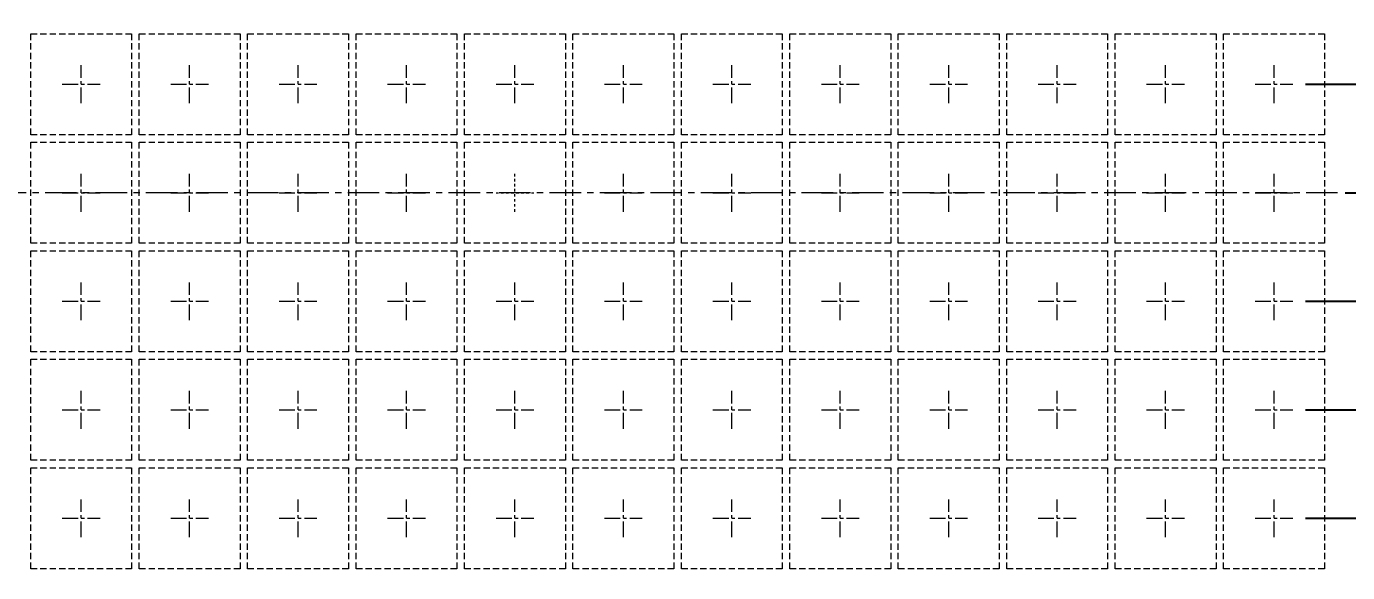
# Model space of a CAD drawing. Header units: millimetres. Extents: x -176 to -53, y -166 to -6.
# Drawn here: x -131.9 to -79.5, y -70.5 to -48.8 of the extents above; entities that cross this region are included whole.
import ezdxf

# ---------------------------------------------------------------- set-up
doc = ezdxf.new("R2010")
doc.units = ezdxf.units.MM
for name, pattern in [('CENTER', [2, 1.25, -0.25, 0.25, -0.25]), ('DASHED', [0.75, 0.5, -0.25]), ('HIDDEN', [0.375, 0.25, -0.125])]:
    doc.linetypes.add(name, pattern=pattern)
doc.layers.get('Defpoints').update_dxf_attribs({"lineweight": 18})
doc.layers.add('Pkg', color=2, linetype='DASHED', lineweight=9)
doc.layers.add('中心线', color=1, linetype='CENTER')
doc.layers.add('标注', color=4, linetype='Continuous')
doc.styles.add('宋体', font='SimSun.ttf')
doc.dimstyles.new('St. ZB', dxfattribs={"dimtxt": 1.25, "dimasz": 0.8, "dimexe": 0.3, "dimexo": 0.2, "dimgap": 0.3, "dimtad": 0, "dimdec": 3, "dimzin": 0, "dimdsep": 46, "dimtxsty": '宋体', "dimcen": 0.09, "dimdle": 1.6, "dimclrd": 7, "dimclre": 1, "dimclrt": 256, "dimadec": 0, "dimazin": 0, "dimtfac": 1, "dimtdec": 3, "dimtmove": 0, "dimatfit": 3, "dimfxl": 1, "dimtolj": 1, "dimtzin": 0, "dimarcsym": 0})

# ---------------------------------------------------------------- blocks, each defined once
blk = doc.blocks.new('*D6')
at = {"layer": 'Defpoints', "color": 0, "transparency": 16777216}
for p in [(1771.333, 712.452), (1802.133, 679.264), (1813.522, 679.264)]:
    blk.add_point(p, dxfattribs=at)
at = {"layer": '标注', "color": 1, "linetype": 'Continuous', "lineweight": -2, "transparency": 16777216}
blk.add_line((1802.633, 679.264), (1813.522, 679.264), dxfattribs=at)
at = {"layer": '标注', "lineweight": 5, "transparency": 16777216, "insert": (1816.384, 679.264), "char_height": 1.25, "attachment_point": 5, "style": '宋体'}
blk.add_mtext('\\A1;33.188', dxfattribs=at)
blk = doc.blocks.new('*D7')
at = {"layer": 'Defpoints', "color": 0, "transparency": 16777216}
for p in [(1771.333, 712.452), (1803.709, 674.964), (1813.641, 674.964)]:
    blk.add_point(p, dxfattribs=at)
at = {"layer": '标注', "color": 1, "linetype": 'Continuous', "lineweight": -2, "transparency": 16777216}
blk.add_line((1804.209, 674.964), (1813.641, 674.964), dxfattribs=at)
at = {"layer": '标注', "lineweight": 5, "transparency": 16777216, "insert": (1816.503, 674.964), "char_height": 1.25, "attachment_point": 5, "style": '宋体'}
blk.add_mtext('\\A1;37.488', dxfattribs=at)
blk = doc.blocks.new('*D8')
at = {"layer": 'Defpoints', "color": 0, "transparency": 16777216}
for p in [(1771.333, 712.452), (1802.133, 670.664), (1813.522, 670.664)]:
    blk.add_point(p, dxfattribs=at)
at = {"layer": '标注', "color": 1, "linetype": 'Continuous', "lineweight": -2, "transparency": 16777216}
blk.add_line((1802.633, 670.664), (1813.522, 670.664), dxfattribs=at)
at = {"layer": '标注', "lineweight": 5, "transparency": 16777216, "insert": (1816.405, 670.664), "char_height": 1.25, "attachment_point": 5, "style": '宋体'}
blk.add_mtext('\\A1;41.788', dxfattribs=at)
blk = doc.blocks.new('*D9')
at = {"layer": 'Defpoints', "color": 0, "transparency": 16777216}
for p in [(1771.333, 712.452), (1802.133, 666.364), (1813.641, 666.364)]:
    blk.add_point(p, dxfattribs=at)
at = {"layer": '标注', "color": 1, "linetype": 'Continuous', "lineweight": -2, "transparency": 16777216}
blk.add_line((1802.633, 666.364), (1813.641, 666.364), dxfattribs=at)
at = {"layer": '标注', "lineweight": 5, "transparency": 16777216, "insert": (1816.524, 666.364), "char_height": 1.25, "attachment_point": 5, "style": '宋体'}
blk.add_mtext('\\A1;46.088', dxfattribs=at)
blk = doc.blocks.new('*D10')
at = {"layer": 'Defpoints', "color": 0, "transparency": 16777216}
for p in [(1771.333, 712.452), (1802.133, 662.064), (1813.641, 662.064)]:
    blk.add_point(p, dxfattribs=at)
at = {"layer": '标注', "color": 1, "linetype": 'Continuous', "lineweight": -2, "transparency": 16777216}
blk.add_line((1802.633, 662.064), (1813.641, 662.064), dxfattribs=at)
at = {"layer": '标注', "lineweight": 5, "transparency": 16777216, "insert": (1816.503, 662.064), "char_height": 1.25, "attachment_point": 5, "style": '宋体'}
blk.add_mtext('\\A1;50.388', dxfattribs=at)
blk = doc.blocks.new('*D11')
at = {"layer": 'Defpoints', "color": 0, "transparency": 16777216}
for p in [(1771.333, 712.452), (1802.133, 657.764), (1813.641, 657.764)]:
    blk.add_point(p, dxfattribs=at)
at = {"layer": '标注', "color": 1, "linetype": 'Continuous', "lineweight": -2, "transparency": 16777216}
blk.add_line((1802.633, 657.764), (1813.641, 657.764), dxfattribs=at)
at = {"layer": '标注', "lineweight": 5, "transparency": 16777216, "insert": (1816.503, 657.764), "char_height": 1.25, "attachment_point": 5, "style": '宋体'}
blk.add_mtext('\\A1;54.688', dxfattribs=at)
blk = doc.blocks.new('*D12')
at = {"layer": 'Defpoints', "color": 0, "transparency": 16777216}
for p in [(1771.333, 712.452), (1802.133, 653.464), (1813.641, 653.464)]:
    blk.add_point(p, dxfattribs=at)
at = {"layer": '标注', "color": 1, "linetype": 'Continuous', "lineweight": -2, "transparency": 16777216}
blk.add_line((1802.633, 653.464), (1813.641, 653.464), dxfattribs=at)
at = {"layer": '标注', "lineweight": 5, "transparency": 16777216, "insert": (1816.503, 653.464), "char_height": 1.25, "attachment_point": 5, "style": '宋体'}
blk.add_mtext('\\A1;58.988', dxfattribs=at)
blk = doc.blocks.new('*D13')
at = {"layer": 'Defpoints', "color": 0, "transparency": 16777216}
for p in [(1771.333, 712.452), (1802.133, 649.164), (1813.641, 649.164)]:
    blk.add_point(p, dxfattribs=at)
at = {"layer": '标注', "color": 1, "linetype": 'Continuous', "lineweight": -2, "transparency": 16777216}
blk.add_line((1802.633, 649.164), (1813.641, 649.164), dxfattribs=at)
at = {"layer": '标注', "lineweight": 5, "transparency": 16777216, "insert": (1816.514, 649.164), "char_height": 1.25, "attachment_point": 5, "style": '宋体'}
blk.add_mtext('\\A1;63.288', dxfattribs=at)
blk = doc.blocks.new('*D14')
at = {"layer": 'Defpoints', "color": 0, "transparency": 16777216}
for p in [(1771.333, 712.452), (1802.133, 644.864), (1813.641, 644.864)]:
    blk.add_point(p, dxfattribs=at)
at = {"layer": '标注', "color": 1, "linetype": 'Continuous', "lineweight": -2, "transparency": 16777216}
blk.add_line((1802.633, 644.864), (1813.641, 644.864), dxfattribs=at)
at = {"layer": '标注', "lineweight": 5, "transparency": 16777216, "insert": (1816.514, 644.864), "char_height": 1.25, "attachment_point": 5, "style": '宋体'}
blk.add_mtext('\\A1;67.588', dxfattribs=at)
blk = doc.blocks.new('*D46')
at = {"layer": 'Defpoints', "color": 0, "transparency": 16777216}
for p in [(1771.333, 712.452), (1764.571, 636.901), (1763.51, 632.438)]:
    blk.add_point(p, dxfattribs=at)
at = {"layer": '标注', "color": 1, "linetype": 'Continuous', "lineweight": -2, "transparency": 16777216}
for p, q in [((1764.571, 636.401), (1764.571, 635.301)), ((1764.571, 635.301), (1763.51, 634.038)), ((1763.51, 634.038), (1763.51, 632.438))]:
    blk.add_line(p, q, dxfattribs=at)
at = {"layer": '标注', "lineweight": 5, "transparency": 16777216, "insert": (1763.51, 630.013), "char_height": 1.25, "attachment_point": 5, "rotation": 90, "style": '宋体'}
blk.add_mtext('\\A1;6.762', dxfattribs=at)
blk = doc.blocks.new('*D47')
at = {"layer": 'Defpoints', "color": 0, "transparency": 16777216}
for p in [(1771.333, 712.452), (1765.371, 636.901), (1765.375, 632.405)]:
    blk.add_point(p, dxfattribs=at)
at = {"layer": '标注', "color": 1, "linetype": 'Continuous', "lineweight": -2, "transparency": 16777216}
for p, q in [((1765.371, 636.401), (1765.371, 635.301)), ((1765.371, 635.301), (1765.375, 634.005)), ((1765.375, 634.005), (1765.375, 632.405))]:
    blk.add_line(p, q, dxfattribs=at)
at = {"layer": '标注', "lineweight": 5, "transparency": 16777216, "insert": (1765.375, 629.99), "char_height": 1.25, "attachment_point": 5, "rotation": 90, "style": '宋体'}
blk.add_mtext('\\A1;5.962', dxfattribs=at)
blk = doc.blocks.new('*D48')
at = {"layer": 'Defpoints', "color": 0, "transparency": 16777216}
for p in [(1771.333, 712.452), (1769.333, 636.901), (1769.326, 632.277)]:
    blk.add_point(p, dxfattribs=at)
at = {"layer": '标注', "color": 1, "linetype": 'Continuous', "lineweight": -2, "transparency": 16777216}
for p, q in [((1769.333, 636.401), (1769.333, 635.301)), ((1769.333, 635.301), (1769.326, 633.877)), ((1769.326, 633.877), (1769.326, 632.277))]:
    blk.add_line(p, q, dxfattribs=at)
at = {"layer": '标注', "lineweight": 5, "transparency": 16777216, "insert": (1769.326, 629.845), "char_height": 1.25, "attachment_point": 5, "rotation": 90, "style": '宋体'}
blk.add_mtext('\\A1;2.000', dxfattribs=at)
blk = doc.blocks.new('*D49')
at = {"layer": 'Defpoints', "color": 0, "transparency": 16777216}
for p in [(1771.333, 712.452), (1769.908, 637.476), (1813.889, 636.875)]:
    blk.add_point(p, dxfattribs=at)
at = {"layer": '标注', "color": 1, "linetype": 'Continuous', "lineweight": -2, "transparency": 16777216}
for p, q in [((1770.408, 637.476), (1810.689, 637.476)), ((1810.689, 637.476), (1812.289, 636.875)), ((1812.289, 636.875), (1813.889, 636.875))]:
    blk.add_line(p, q, dxfattribs=at)
at = {"layer": '标注', "lineweight": 5, "transparency": 16777216, "insert": (1816.755, 636.875), "char_height": 1.25, "attachment_point": 5, "style": '宋体'}
blk.add_mtext('\\A1;74.976', dxfattribs=at)

msp = doc.modelspace()

# ---------------------------------------------------------------- linework, layer by layer
at = {"color": 1, "linetype": 'CENTER', "lineweight": 5, "ltscale": 0.5}
for p, q in [((-129.7178, -51.8891), (-129.7178, -50.3891)), ((-125.4178, -51.8891), (-125.4178, -50.3891)), ((-121.1178, -51.8891), (-121.1178, -50.3891)), ((-116.8178, -51.8891), (-116.8178, -50.3891)), ((-112.5178, -51.8891), (-112.5178, -50.3891)), ((-108.2178, -51.8891), (-108.2178, -50.3891)), ((-103.9178, -51.8891), (-103.9178, -50.3891)), ((-99.6178, -51.8891), (-99.6178, -50.3891)), ((-95.3178, -51.8891), (-95.3178, -50.3891)), ((-91.0178, -51.8891), (-91.0178, -50.3891)), ((-86.7178, -51.8891), (-86.7178, -50.3891)), ((-82.4178, -51.8891), (-82.4178, -50.3891)), ((-130.4678, -51.1391), (-128.9678, -51.1391)), ((-126.1678, -51.1391), (-124.6678, -51.1391)), ((-121.8678, -51.1391), (-120.3678, -51.1391)), ((-117.5678, -51.1391), (-116.0678, -51.1391)), ((-113.2678, -51.1391), (-111.7678, -51.1391)), ((-108.9678, -51.1391), (-107.4678, -51.1391)), ((-104.6678, -51.1391), (-103.1678, -51.1391)), ((-100.3678, -51.1391), (-98.8678, -51.1391)), ((-96.0678, -51.1391), (-94.5678, -51.1391)), ((-91.7678, -51.1391), (-90.2678, -51.1391)), ((-87.4678, -51.1391), (-85.9678, -51.1391)), ((-83.1678, -51.1391), (-81.6678, -51.1391)), ((-129.7178, -56.1891), (-129.7178, -54.6891)), ((-125.4178, -56.1891), (-125.4178, -54.6891)), ((-121.1178, -56.1891), (-121.1178, -54.6891)), ((-116.8178, -56.1891), (-116.8178, -54.6891)), ((-108.2178, -56.1891), (-108.2178, -54.6891)), ((-103.9178, -56.1891), (-103.9178, -54.6891)), ((-99.6178, -56.1891), (-99.6178, -54.6891)), ((-95.3178, -56.1891), (-95.3178, -54.6891)), ((-91.0178, -56.1891), (-91.0178, -54.6891)), ((-86.7178, -56.1891), (-86.7178, -54.6891)), ((-82.4178, -56.1891), (-82.4178, -54.6891)), ((-130.4678, -55.4391), (-128.9678, -55.4391)), ((-126.1678, -55.4391), (-124.6678, -55.4391)), ((-121.8678, -55.4391), (-120.3678, -55.4391)), ((-117.5678, -55.4391), (-116.0678, -55.4391)), ((-108.9678, -55.4391), (-107.4678, -55.4391)), ((-104.6678, -55.4391), (-103.1678, -55.4391)), ((-100.3678, -55.4391), (-98.8678, -55.4391)), ((-96.0678, -55.4391), (-94.5678, -55.4391)), ((-91.7678, -55.4391), (-90.2678, -55.4391)), ((-87.4678, -55.4391), (-85.9678, -55.4391)), ((-83.1678, -55.4391), (-81.6678, -55.4391)), ((-129.7178, -60.4891), (-129.7178, -58.9891)), ((-125.4178, -60.4891), (-125.4178, -58.9891)), ((-121.1178, -60.4891), (-121.1178, -58.9891)), ((-116.8178, -60.4891), (-116.8178, -58.9891)), ((-112.5178, -60.4891), (-112.5178, -58.9891)), ((-108.2178, -60.4891), (-108.2178, -58.9891)), ((-103.9178, -60.4891), (-103.9178, -58.9891)), ((-99.6178, -60.4891), (-99.6178, -58.9891)), ((-95.3178, -60.4891), (-95.3178, -58.9891)), ((-91.0178, -60.4891), (-91.0178, -58.9891)), ((-86.7178, -60.4891), (-86.7178, -58.9891)), ((-82.4178, -60.4891), (-82.4178, -58.9891)), ((-130.4678, -59.7391), (-128.9678, -59.7391)), ((-126.1678, -59.7391), (-124.6678, -59.7391)), ((-121.8678, -59.7391), (-120.3678, -59.7391)), ((-117.5678, -59.7391), (-116.0678, -59.7391)), ((-113.2678, -59.7391), (-111.7678, -59.7391)), ((-108.9678, -59.7391), (-107.4678, -59.7391)), ((-104.6678, -59.7391), (-103.1678, -59.7391)), ((-100.3678, -59.7391), (-98.8678, -59.7391)), ((-96.0678, -59.7391), (-94.5678, -59.7391)), ((-91.7678, -59.7391), (-90.2678, -59.7391)), ((-87.4678, -59.7391), (-85.9678, -59.7391)), ((-83.1678, -59.7391), (-81.6678, -59.7391)), ((-129.7178, -64.7891), (-129.7178, -63.2891)), ((-125.4178, -64.7891), (-125.4178, -63.2891)), ((-121.1178, -64.7891), (-121.1178, -63.2891)), ((-116.8178, -64.7891), (-116.8178, -63.2891)), ((-112.5178, -64.7891), (-112.5178, -63.2891)), ((-108.2178, -64.7891), (-108.2178, -63.2891)), ((-103.9178, -64.7891), (-103.9178, -63.2891)), ((-99.6178, -64.7891), (-99.6178, -63.2891)), ((-95.3178, -64.7891), (-95.3178, -63.2891)), ((-91.0178, -64.7891), (-91.0178, -63.2891)), ((-86.7178, -64.7891), (-86.7178, -63.2891)), ((-82.4178, -64.7891), (-82.4178, -63.2891)), ((-130.4678, -64.0391), (-128.9678, -64.0391)), ((-126.1678, -64.0391), (-124.6678, -64.0391)), ((-121.8678, -64.0391), (-120.3678, -64.0391)), ((-117.5678, -64.0391), (-116.0678, -64.0391)), ((-113.2678, -64.0391), (-111.7678, -64.0391)), ((-108.9678, -64.0391), (-107.4678, -64.0391)), ((-104.6678, -64.0391), (-103.1678, -64.0391)), ((-100.3678, -64.0391), (-98.8678, -64.0391)), ((-96.0678, -64.0391), (-94.5678, -64.0391)), ((-91.7678, -64.0391), (-90.2678, -64.0391)), ((-87.4678, -64.0391), (-85.9678, -64.0391)), ((-83.1678, -64.0391), (-81.6678, -64.0391)), ((-129.7178, -69.0891), (-129.7178, -67.5891)), ((-125.4178, -69.0891), (-125.4178, -67.5891)), ((-121.1178, -69.0891), (-121.1178, -67.5891)), ((-116.8178, -69.0891), (-116.8178, -67.5891)), ((-112.5178, -69.0891), (-112.5178, -67.5891)), ((-108.2178, -69.0891), (-108.2178, -67.5891)), ((-103.9178, -69.0891), (-103.9178, -67.5891)), ((-99.6178, -69.0891), (-99.6178, -67.5891)), ((-95.3178, -69.0891), (-95.3178, -67.5891)), ((-91.0178, -69.0891), (-91.0178, -67.5891)), ((-86.7178, -69.0891), (-86.7178, -67.5891)), ((-82.4178, -69.0891), (-82.4178, -67.5891)), ((-130.4678, -68.3391), (-128.9678, -68.3391)), ((-126.1678, -68.3391), (-124.6678, -68.3391)), ((-121.8678, -68.3391), (-120.3678, -68.3391)), ((-117.5678, -68.3391), (-116.0678, -68.3391)), ((-113.2678, -68.3391), (-111.7678, -68.3391)), ((-108.9678, -68.3391), (-107.4678, -68.3391)), ((-104.6678, -68.3391), (-103.1678, -68.3391)), ((-100.3678, -68.3391), (-98.8678, -68.3391)), ((-96.0678, -68.3391), (-94.5678, -68.3391)), ((-91.7678, -68.3391), (-90.2678, -68.3391)), ((-87.4678, -68.3391), (-85.9678, -68.3391)), ((-83.1678, -68.3391), (-81.6678, -68.3391))]:
    msp.add_line(p, q, dxfattribs=at)
at = {"layer": 'Pkg', "color": 2, "linetype": 'DASHED', "lineweight": 5, "ltscale": 0.5}
for points in [[(-131.7178, -49.1391), (-127.7178, -49.1391), (-127.7178, -53.1391), (-131.7178, -53.1391)], [(-127.4178, -49.1391), (-123.4178, -49.1391), (-123.4178, -53.1391), (-127.4178, -53.1391)], [(-123.1178, -49.1391), (-119.1178, -49.1391), (-119.1178, -53.1391), (-123.1178, -53.1391)], [(-118.8178, -49.1391), (-114.8178, -49.1391), (-114.8178, -53.1391), (-118.8178, -53.1391)], [(-114.5178, -49.1391), (-110.5178, -49.1391), (-110.5178, -53.1391), (-114.5178, -53.1391)], [(-110.2178, -49.1391), (-106.2178, -49.1391), (-106.2178, -53.1391), (-110.2178, -53.1391)], [(-105.9178, -49.1391), (-101.9178, -49.1391), (-101.9178, -53.1391), (-105.9178, -53.1391)], [(-101.6178, -49.1391), (-97.6178, -49.1391), (-97.6178, -53.1391), (-101.6178, -53.1391)], [(-97.3178, -49.1391), (-93.3178, -49.1391), (-93.3178, -53.1391), (-97.3178, -53.1391)], [(-93.0178, -49.1391), (-89.0178, -49.1391), (-89.0178, -53.1391), (-93.0178, -53.1391)], [(-88.7178, -49.1391), (-84.7178, -49.1391), (-84.7178, -53.1391), (-88.7178, -53.1391)], [(-84.4178, -49.1391), (-80.4178, -49.1391), (-80.4178, -53.1391), (-84.4178, -53.1391)], [(-131.7178, -53.4391), (-127.7178, -53.4391), (-127.7178, -57.4391), (-131.7178, -57.4391)], [(-127.4178, -53.4391), (-123.4178, -53.4391), (-123.4178, -57.4391), (-127.4178, -57.4391)], [(-123.1178, -53.4391), (-119.1178, -53.4391), (-119.1178, -57.4391), (-123.1178, -57.4391)], [(-118.8178, -53.4391), (-114.8178, -53.4391), (-114.8178, -57.4391), (-118.8178, -57.4391)], [(-114.5178, -53.4391), (-110.5178, -53.4391), (-110.5178, -57.4391), (-114.5178, -57.4391)], [(-110.2178, -53.4391), (-106.2178, -53.4391), (-106.2178, -57.4391), (-110.2178, -57.4391)], [(-105.9178, -53.4391), (-101.9178, -53.4391), (-101.9178, -57.4391), (-105.9178, -57.4391)], [(-101.6178, -53.4391), (-97.6178, -53.4391), (-97.6178, -57.4391), (-101.6178, -57.4391)], [(-97.3178, -53.4391), (-93.3178, -53.4391), (-93.3178, -57.4391), (-97.3178, -57.4391)], [(-93.0178, -53.4391), (-89.0178, -53.4391), (-89.0178, -57.4391), (-93.0178, -57.4391)], [(-88.7178, -53.4391), (-84.7178, -53.4391), (-84.7178, -57.4391), (-88.7178, -57.4391)], [(-84.4178, -53.4391), (-80.4178, -53.4391), (-80.4178, -57.4391), (-84.4178, -57.4391)], [(-131.7178, -57.7391), (-127.7178, -57.7391), (-127.7178, -61.7391), (-131.7178, -61.7391)], [(-127.4178, -57.7391), (-123.4178, -57.7391), (-123.4178, -61.7391), (-127.4178, -61.7391)], [(-123.1178, -57.7391), (-119.1178, -57.7391), (-119.1178, -61.7391), (-123.1178, -61.7391)], [(-118.8178, -57.7391), (-114.8178, -57.7391), (-114.8178, -61.7391), (-118.8178, -61.7391)], [(-114.5178, -57.7391), (-110.5178, -57.7391), (-110.5178, -61.7391), (-114.5178, -61.7391)], [(-110.2178, -57.7391), (-106.2178, -57.7391), (-106.2178, -61.7391), (-110.2178, -61.7391)], [(-105.9178, -57.7391), (-101.9178, -57.7391), (-101.9178, -61.7391), (-105.9178, -61.7391)], [(-101.6178, -57.7391), (-97.6178, -57.7391), (-97.6178, -61.7391), (-101.6178, -61.7391)], [(-97.3178, -57.7391), (-93.3178, -57.7391), (-93.3178, -61.7391), (-97.3178, -61.7391)], [(-93.0178, -57.7391), (-89.0178, -57.7391), (-89.0178, -61.7391), (-93.0178, -61.7391)], [(-88.7178, -57.7391), (-84.7178, -57.7391), (-84.7178, -61.7391), (-88.7178, -61.7391)], [(-84.4178, -57.7391), (-80.4178, -57.7391), (-80.4178, -61.7391), (-84.4178, -61.7391)], [(-131.7178, -62.0391), (-127.7178, -62.0391), (-127.7178, -66.0391), (-131.7178, -66.0391)], [(-127.4178, -62.0391), (-123.4178, -62.0391), (-123.4178, -66.0391), (-127.4178, -66.0391)], [(-123.1178, -62.0391), (-119.1178, -62.0391), (-119.1178, -66.0391), (-123.1178, -66.0391)], [(-118.8178, -62.0391), (-114.8178, -62.0391), (-114.8178, -66.0391), (-118.8178, -66.0391)], [(-114.5178, -62.0391), (-110.5178, -62.0391), (-110.5178, -66.0391), (-114.5178, -66.0391)], [(-110.2178, -62.0391), (-106.2178, -62.0391), (-106.2178, -66.0391), (-110.2178, -66.0391)], [(-105.9178, -62.0391), (-101.9178, -62.0391), (-101.9178, -66.0391), (-105.9178, -66.0391)], [(-101.6178, -62.0391), (-97.6178, -62.0391), (-97.6178, -66.0391), (-101.6178, -66.0391)], [(-97.3178, -62.0391), (-93.3178, -62.0391), (-93.3178, -66.0391), (-97.3178, -66.0391)], [(-93.0178, -62.0391), (-89.0178, -62.0391), (-89.0178, -66.0391), (-93.0178, -66.0391)], [(-88.7178, -62.0391), (-84.7178, -62.0391), (-84.7178, -66.0391), (-88.7178, -66.0391)], [(-84.4178, -62.0391), (-80.4178, -62.0391), (-80.4178, -66.0391), (-84.4178, -66.0391)], [(-131.7178, -66.3391), (-127.7178, -66.3391), (-127.7178, -70.3391), (-131.7178, -70.3391)], [(-127.4178, -66.3391), (-123.4178, -66.3391), (-123.4178, -70.3391), (-127.4178, -70.3391)], [(-123.1178, -66.3391), (-119.1178, -66.3391), (-119.1178, -70.3391), (-123.1178, -70.3391)], [(-118.8178, -66.3391), (-114.8178, -66.3391), (-114.8178, -70.3391), (-118.8178, -70.3391)], [(-114.5178, -66.3391), (-110.5178, -66.3391), (-110.5178, -70.3391), (-114.5178, -70.3391)], [(-110.2178, -66.3391), (-106.2178, -66.3391), (-106.2178, -70.3391), (-110.2178, -70.3391)], [(-105.9178, -66.3391), (-101.9178, -66.3391), (-101.9178, -70.3391), (-105.9178, -70.3391)], [(-101.6178, -66.3391), (-97.6178, -66.3391), (-97.6178, -70.3391), (-101.6178, -70.3391)], [(-97.3178, -66.3391), (-93.3178, -66.3391), (-93.3178, -70.3391), (-97.3178, -70.3391)], [(-93.0178, -66.3391), (-89.0178, -66.3391), (-89.0178, -70.3391), (-93.0178, -70.3391)], [(-88.7178, -66.3391), (-84.7178, -66.3391), (-84.7178, -70.3391), (-88.7178, -70.3391)], [(-84.4178, -66.3391), (-80.4178, -66.3391), (-80.4178, -70.3391), (-84.4178, -70.3391)]]:
    msp.add_lwpolyline(points, close=True, dxfattribs=at)
at = {"layer": '中心线', "linetype": 'HIDDEN', "lineweight": 5, "ltscale": 0.2}
for p, q in [((-112.5178, -56.1891), (-112.5178, -54.6891)), ((-113.2678, -55.4391), (-111.7678, -55.4391))]:
    msp.add_line(p, q, dxfattribs=at)
at = {"layer": '中心线', "lineweight": 5}
msp.add_line((-79.8986, -55.4391), (-150.1258, -55.4391), dxfattribs=at)

# ---------------------------------------------------------------- dimensions: what is measured, and where the dimension line sits
at = {"layer": '标注', "lineweight": 5}
for feature_location, offset, dtype, picture, middle in [((-119.2298, -93.5021), (-1.0611, -4.4639), 1, '*D46', (-120.2909, -100.391)), ((-118.4298, -93.5021), (0.0044, -4.4967), 1, '*D47', (-118.4254, -100.4134)), ((-114.4678, -93.5021), (-0.0065, -4.6247), 1, '*D48', (-114.4743, -100.5588)), ((-113.8928, -92.9271), (43.9816, -0.6018), 0, '*D49', (-67.0452, -93.5289)), ((-81.6678, -51.1391), (11.389, 0), 0, '*D6', (-67.4164, -51.1391)), ((-80.0916, -55.4391), (9.9318, 0), 0, '*D7', (-67.2973, -55.4391)), ((-81.6678, -59.7391), (11.389, 0), 0, '*D8', (-67.3955, -59.7391)), ((-81.6678, -64.0391), (11.508, 0), 0, '*D9', (-67.2765, -64.0391)), ((-81.6678, -68.3391), (11.508, 0), 0, '*D10', (-67.2973, -68.3391)), ((-81.6678, -72.6391), (11.508, 0), 0, '*D11', (-67.2973, -72.6391)), ((-81.6678, -76.9391), (11.508, 0), 0, '*D12', (-67.2973, -76.9391)), ((-81.6678, -81.2391), (11.508, 0), 0, '*D13', (-67.2869, -81.2391)), ((-81.6678, -85.5391), (11.508, 0), 0, '*D14', (-67.2869, -85.5391))]:
    dim = msp.add_ordinate_dim(feature_location=feature_location, offset=offset, dtype=dtype, origin=(-112.4678, -17.9511), dimstyle='St. ZB', override={"dimexo": 0.5, "dimtxsty": '宋体', "dimsah": 1, "dimclrd": 1}, dxfattribs=at)
    dim.commit()
    dim.dimension.update_dxf_attribs({"geometry": picture, "text_midpoint": middle, "insert": (-1883.8005, -730.4036)})

doc.saveas('drawing.dxf')
